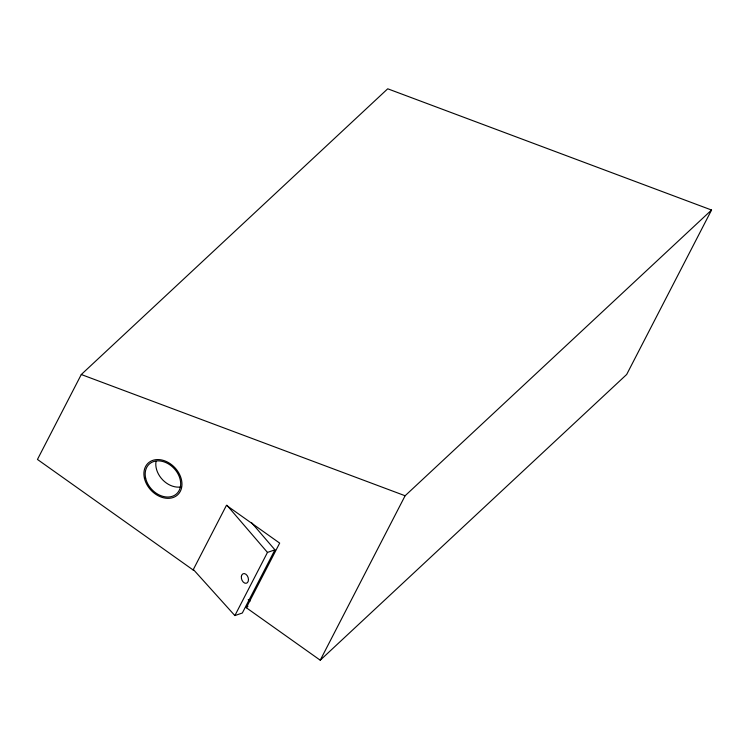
<?xml version="1.0" encoding="UTF-8"?>
<svg xmlns="http://www.w3.org/2000/svg" width="749" height="749" viewBox="0 0 749 749"><rect width="100%" height="100%" fill="white"/><g stroke="black" fill="none" stroke-linecap="round" stroke-linejoin="round"><path stroke-width="1.12" d="M193.102 569.952L226.451 505.332L279.667 543.109L246.309 607.729L320.235 660.206L626.67 374.481L711.55 210.029L387.72 88.794L81.285 374.519L37.45 459.446L193.102 569.952L193.457 569.615L234.868 615.584L242.33 613.01L274.93 549.841L251.645 522.755M234.868 615.584L267.468 552.425L274.93 549.841M320.235 660.206L405.115 495.754L711.55 210.029M246.309 607.729L247.938 606.213M81.285 374.519L405.115 495.754M248.181 599.734L250.082 601.082M226.919 505.238L267.468 552.425M180.883 486.934A20.195 15.308 47 0 1 162.748 479.931A20.195 15.308 47 0 1 156.026 461.431M144.398 478.124A21.655 16.422 47 0 0 175.959 496.147A21.655 16.422 47 0 0 168.441 462.582A21.655 16.422 47 0 0 144.398 478.124M145.652 478.18A20.195 15.308 47 0 0 175.079 494.986A20.195 15.308 47 0 0 168.066 463.687A20.195 15.308 47 0 0 145.652 478.18M241.393 576.337A5.028 3.352 70.9 0 0 246.056 583.302A5.028 3.352 70.9 0 0 247.245 575.681A5.028 3.352 70.9 0 0 241.393 576.337"/></g></svg>
